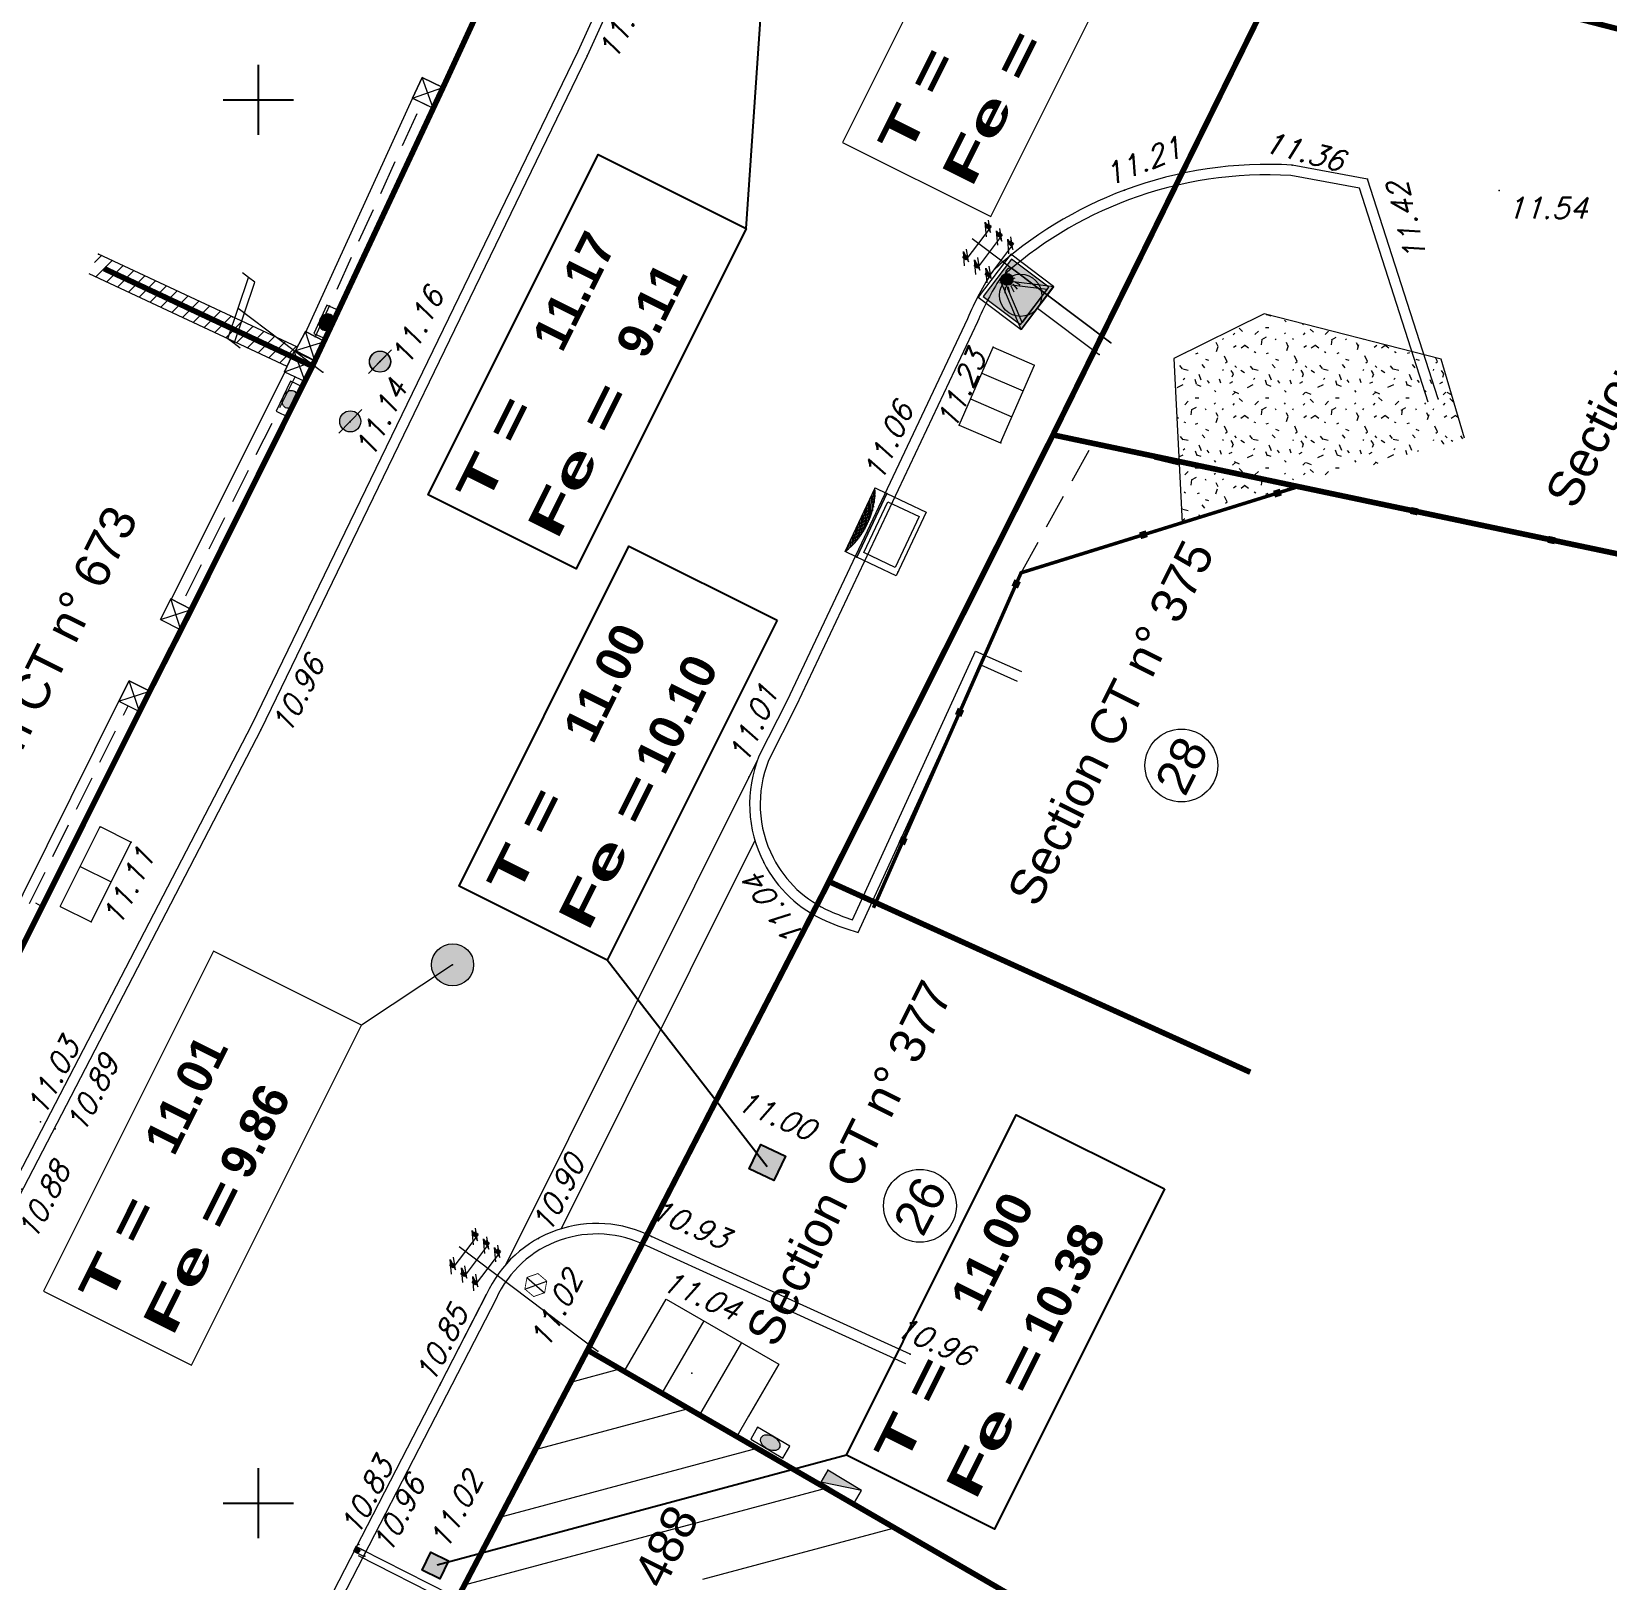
# Model space of a CAD drawing. Header units: metres. Extents: x 1380671 to 1381006, y 5226540 to 5226904.
# Drawn here: x 1380816.77 to 1380839.23, y 5226678.9 to 5226700.97 of the extents above; entities that cross this region are included whole.
import ezdxf
from ezdxf.enums import TextEntityAlignment as Align

# ---------------------------------------------------------------- set-up
doc = ezdxf.new("R2010")
doc.units = ezdxf.units.M
doc.header["$LTSCALE"] = 2
doc.linetypes.add('INTERROMPU2', pattern=[0.375, 0.25, -0.125])
for name, color, linetype, lineweight in [('ASSEP_P_AFFRON', 30, 'Continuous', 0), ('ASSEP_P_AV----', 30, 'Continuous', 0), ('ASSEP_P_AV--RC', 30, 'Continuous', 0), ('ASSEP_P_TEXRCA', 30, 'Continuous', 0), ('ASSEP_P_TEXRP', 30, 'Continuous', 0), ('ASSEP_P_TEXRRA', 30, 'Continuous', 0), ('ASSEU_P_TEXRRA', 32, 'Continuous', 0), ('CAD_F_PARCELLE', 253, 'Continuous', 0), ('DIVERS_L_LIGNE', 7, 'Continuous', 0), ('EAU_P_BCH', 5, 'Continuous', 0), ('EAU_P_BCR', 5, 'Continuous', 0), ('ECLAI_P_SUPPE1', 6, 'Continuous', 0), ('ELEC_P_AFFREC', 1, 'Continuous', 0), ('ELEC_P_SUPEBTB', 1, 'Continuous', 0), ('FDP_F_BATIPILI', 7, 'Continuous', 0), ('FDP_F_PARCELLE', 7, 'Continuous', 0), ('FDP_F_TBATNUM', 7, 'Continuous', 0), ('FDP_L_BATI', 7, 'Continuous', 0), ('FDP_L_HAIE', 7, 'Continuous', 0), ('FDP_L_MURBAHUT', 7, 'Continuous', 0), ('FDP_L_MURPLEIN', 7, 'Continuous', 0), ('GAZ_P_AFFREC', 2, 'Continuous', 0), ('MOB_L_OBSBARRF', 7, 'Continuous', 0), ('SIGV_P_P-A', 7, 'Continuous', 0), ('SIGV_P_P-B', 7, 'Continuous', 0), ('SIGV_P_P-C', 7, 'Continuous', 0), ('TEL_P_AFFREC', 3, 'Continuous', 0), ('TEL_P_SUP0', 3, 'Continuous', 0), ('TOPOALT', 7, 'Continuous', 0), ('TOPOJIS', 7, 'Continuous', 0), ('VOIE_L_BORDURE', 252, 'Continuous', 0)]:
    doc.layers.add(name, color=color, linetype=linetype, lineweight=lineweight)
for name, color, linetype in [('ASSEU_TEXRCA', 32, 'Continuous'), ('ASSEU_TEXRP', 32, 'Continuous'), ('C_divers', 7, 'Continuous'), ('MEP_F_CARRO', 7, 'Continuous')]:
    doc.layers.add(name, color=color, linetype=linetype)
doc.layers.get('0').freeze()
doc.styles.add('ARIAL', font='arialbd.ttf')
doc.styles.add('Arial 1.0', font='arial.ttf', dxfattribs={"height": 0.2})
doc.styles.add('Romans 1.5', font='Romans.shx', dxfattribs={"height": 0.3})

# ---------------------------------------------------------------- blocks, each defined once
blk = doc.blocks.new('TCPOINT')
at = {"color": 0}
blk.add_point((0, 0), dxfattribs=at)
at = {"layer": 'TOPOALT', "style": 'Romans 1.5'}
blk.add_attdef('ALT', text='', height=0.3, dxfattribs=at).set_placement((0.1, -0.1), align=Align.TOP_LEFT)
blk = doc.blocks.new('cb003')
at = {"color": 0, "linetype": 'Continuous'}
for p, q in [((0, 0), (0, 1)), ((1, 1), (0, 1)), ((0.333, 0), (0.333, 1)), ((0.666, 0), (0.666, 1)), ((1, 0), (1, 1)), ((1, 0), (0, 0))]:
    blk.add_line(p, q, dxfattribs=at)
blk = doc.blocks.new('ftc015')
for p, q in [((0.029, -0.3), (0.115, -0.214)), ((0.066, -0.3), (0.194, -0.172)), ((0.104, -0.3), (0.256, -0.147)), ((0.141, -0.3), (0.31, -0.131)), ((0.179, -0.3), (0.359, -0.12)), ((0.216, -0.3), (0.404, -0.113)), ((0.254, -0.3), (0.445, -0.108)), ((0.291, -0.3), (0.484, -0.107)), ((0.328, -0.3), (0.522, -0.107)), ((0.366, -0.3), (0.557, -0.109)), ((0.403, -0.3), (0.591, -0.112)), ((0.441, -0.3), (0.624, -0.117)), ((0.478, -0.3), (0.655, -0.123)), ((0.515, -0.3), (0.686, -0.13)), ((0.553, -0.3), (0.715, -0.138)), ((0.59, -0.3), (0.743, -0.147)), ((0.628, -0.3), (0.77, -0.157)), ((0.665, -0.3), (0.797, -0.168)), ((0.703, -0.3), (0.823, -0.18)), ((0.74, -0.3), (0.847, -0.193)), ((0.777, -0.3), (0.871, -0.206)), ((0.815, -0.3), (0.895, -0.22)), ((0.852, -0.3), (0.917, -0.235)), ((0.89, -0.3), (0.939, -0.25)), ((0.927, -0.3), (0.961, -0.267)), ((0.965, -0.3), (0.981, -0.283))]:
    blk.add_line(p, q)
blk.add_lwpolyline([(0, 1), (1, 1), (1, 0), (0, 0), (0, 1)])
for points in [[(0.1, 0.9), (0.9, 0.9), (0.9, 0.1), (0.1, 0.1)], [(0, 0), (1, 0), (1, -0.3), (0, -0.3)]]:
    blk.add_lwpolyline(points, close=True)
blk.add_arc((0.5, -0.849), 0.742, 47.6561, 132.3439)
blk = doc.blocks.new('ftc001')
blk.add_hatch(color=256).paths.add_polyline_path([(0, 0), (0, 1), (1, 1), (1, 0)])
at = {"color": 0}
blk.add_lwpolyline([(0, 0), (0, 1), (1, 1), (1, 0)], close=True, dxfattribs=at)
blk = doc.blocks.new('ftc097')
blk.add_line((0, 0), (1, 0))
at = {"linetype": 'Continuous'}
blk.add_line((0, 0), (1, 0), dxfattribs=at)
blk.add_lwpolyline([(0, 0), (1, 0), (1, 0.197), (0, 0.197)], close=True)
at = {"flags": 128}
blk.add_lwpolyline([(0, 0), (1, 0.197)], dxfattribs=at)
blk.add_solid([(0, 0), (1, 0), (1, 0.197)])
blk = doc.blocks.new('ftc038b')
h = blk.add_hatch(color=256)
edge = h.paths.add_edge_path()
edge.add_ellipse((0.5, 0.099), major_axis=(-0.281, 0), ratio=0.350534, start_angle=0, end_angle=360)
blk.add_line((0, 0), (1, 0))
at = {"linetype": 'Continuous'}
blk.add_line((0, 0), (1, 0), dxfattribs=at)
blk.add_lwpolyline([(0, 0), (1, 0), (1, 0.197), (0, 0.197)], close=True)
blk.add_ellipse((0.5, 0.099), major_axis=(-0.281, 0), ratio=0.350534)
blk = doc.blocks.new('ftc016')
for p, q in [((0, 0.02), (0.48, 0.5)), ((0, 0.06), (0.44, 0.5)), ((0.01, 0.11), (0.39, 0.49)), ((0.02, 0), (0.52, 0.5)), ((0.03, 0.16), (0.34, 0.47)), ((0.05, 0), (0.55, 0.5)), ((0.05, 0.22), (0.28, 0.45)), ((0.09, 0), (0.58, 0.49)), ((0.13, 0), (0.62, 0.49)), ((0.17, 0), (0.64, 0.48)), ((0.2, 0), (0.67, 0.47)), ((0.24, 0), (0.7, 0.46)), ((0.28, 0), (0.72, 0.45)), ((0.32, 0), (0.75, 0.43)), ((0.35, 0), (0.77, 0.42)), ((0.39, 0), (0.79, 0.4)), ((0.43, 0), (0.82, 0.39)), ((0.47, 0), (0.84, 0.37)), ((0.5, 0), (0.85, 0.35)), ((0.54, 0), (0.87, 0.33)), ((0.58, 0), (0.89, 0.31)), ((0.61, 0), (0.91, 0.29)), ((0.65, 0), (0.92, 0.27)), ((0.69, 0), (0.94, 0.25)), ((0.73, 0), (0.95, 0.22)), ((0.76, 0), (0.96, 0.2)), ((0.8, 0), (0.97, 0.17)), ((0.84, 0), (0.98, 0.14)), ((0.88, 0), (0.99, 0.11)), ((0.91, 0), (0.99, 0.08)), ((0.95, 0), (1, 0.05)), ((0.99, 0), (1, 0.01))]:
    blk.add_line(p, q)
blk.add_lwpolyline([(0, 0), (1, 0), (1, 1), (0, 1)], close=True)
blk.add_arc((0.5, 0), 0.5, 0, 180)
blk = doc.blocks.new('point')
blk.add_point((0, 0))
blk = doc.blocks.new('ftc041')
for color, points in [(256, [(-0.245, 1.76), (-0.11, 1.665, 0.202673), (-0.085, 1.726, 0.806944)]), (30, [(-0.11, 1.665), (-0.245, 1.76, 0.106841), (-0.252, 1.726, 0.662962)])]:
    blk.add_hatch(color=color).paths.add_polyline_path(points)
blk.add_line((-0.27, 1.778), (-0.08, 1.645))
at = {"color": 30}
for points in [[(-0.269, 1.682), (-0.344, 1.63)], [(-0.243, 1.651), (-0.304, 1.578)], [(-0.209, 1.63), (-0.251, 1.543)], [(-0.174, 1.619), (-0.191, 1.526)], [(-0.128, 1.62), (-0.119, 1.531)]]:
    blk.add_lwpolyline(points, dxfattribs=at)
at = {"color": 0}
blk.add_lwpolyline([(0, 0), (0, 1.755)], dxfattribs=at)
blk.add_circle((-0.168, 1.726), 0.0839, dxfattribs=at)
blk.add_arc((-0.068, 1.743), 0.0691, 9.9206, 135.2883)
blk.add_blockref('point', (0, 0))
blk = doc.blocks.new('ftc027')
for points in [[(-0.298, 2.417), (-0.251, 2.417), (-0.251, 2.361), (-0.298, 2.361)], [(0.298, 2.417), (0.251, 2.417), (0.251, 2.361), (0.298, 2.361)], [(-0.298, 2.217), (-0.251, 2.217), (-0.251, 2.161), (-0.298, 2.161)], [(0.298, 2.217), (0.251, 2.217), (0.251, 2.161), (0.298, 2.161)], [(-0.298, 2.017), (-0.251, 2.017), (-0.251, 1.961), (-0.298, 1.961)], [(0.298, 2.017), (0.251, 2.017), (0.251, 1.961), (0.298, 1.961)]]:
    blk.add_hatch(color=256).paths.add_polyline_path(points)
at = {"color": 0}
for p, q in [((0.298, 2.361), (-0.298, 2.361)), ((0.298, 2.161), (-0.298, 2.161)), ((0.298, 1.961), (-0.298, 1.961))]:
    blk.add_line(p, q, dxfattribs=at)
blk.add_lwpolyline([(0, 2.475), (0, 0)], dxfattribs=at)
at = {"flags": 128}
for points in [[(-0.378, 2.324), (-0.224, 2.463), (-0.296, 2.315), (-0.171, 2.445), (-0.171, 2.445)], [(-0.378, 2.124), (-0.224, 2.263), (-0.296, 2.115), (-0.171, 2.245), (-0.171, 2.245)], [(0.14, 2.324), (0.295, 2.463), (0.223, 2.315), (0.348, 2.445), (0.348, 2.445)], [(0.14, 2.124), (0.295, 2.263), (0.223, 2.115), (0.348, 2.245), (0.348, 2.245)], [(-0.378, 1.924), (-0.224, 2.063), (-0.296, 1.915), (-0.171, 2.045), (-0.171, 2.045)], [(0.14, 1.924), (0.295, 2.063), (0.223, 1.915), (0.348, 2.045), (0.348, 2.045)]]:
    blk.add_lwpolyline(points, dxfattribs=at)
for points in [[(-0.298, 2.417), (-0.251, 2.417), (-0.251, 2.361), (-0.298, 2.361)], [(0.298, 2.417), (0.251, 2.417), (0.251, 2.361), (0.298, 2.361)], [(-0.298, 2.217), (-0.251, 2.217), (-0.251, 2.161), (-0.298, 2.161)], [(0.298, 2.217), (0.251, 2.217), (0.251, 2.161), (0.298, 2.161)], [(-0.298, 2.017), (-0.251, 2.017), (-0.251, 1.961), (-0.298, 1.961)], [(0.298, 2.017), (0.251, 2.017), (0.251, 1.961), (0.298, 1.961)]]:
    blk.add_lwpolyline(points, close=True)
blk.add_blockref('point', (0, 0))
blk = doc.blocks.new('ftc073')
h = blk.add_hatch(color=12)
h.paths.add_polyline_path([(0.384, 1.104), (0, 1.768), (-0.384, 1.104)])
h.paths.add_polyline_path([(-0.297, 1.154), (0, 1.668), (0.297, 1.154)], flags=16)
at = {"color": 0, "linetype": 'Continuous'}
blk.add_line((0, 1.104), (0, 0), dxfattribs=at)
at = {"color": 0, "linetype": 'Continuous', "flags": 128}
for points in [[(0, 1.768), (0.384, 1.104), (-0.384, 1.104)], [(0, 1.668), (0.297, 1.154), (-0.297, 1.154)]]:
    blk.add_lwpolyline(points, close=True, dxfattribs=at)
blk.add_blockref('point', (0, 0))
blk = doc.blocks.new('ftc074')
blk.add_hatch(color=5).paths.add_polyline_path([(0.333547, 1.821062), (-0.333547, 1.821062), (-0.333547, 1.153968), (0.333547, 1.153968)])
at = {"color": 0, "linetype": 'Continuous'}
blk.add_line((0, 1.103968), (0, 0), dxfattribs=at)
at = {"color": 0}
for points in [[(0.383547, 1.871062), (-0.383547, 1.871062), (-0.383547, 1.103968), (0.383547, 1.103968)], [(0.333547, 1.821062), (-0.333547, 1.821062), (-0.333547, 1.153968), (0.333547, 1.153968)]]:
    blk.add_lwpolyline(points, close=True, dxfattribs=at)
blk.add_blockref('point', (0, 0))
blk = doc.blocks.new('ftc070')
at = {"color": 0, "linetype": 'Continuous'}
blk.add_line((0, 1.103968), (0, 0), dxfattribs=at)
blk.add_circle((0.000052, 1.405259), 0.30119, dxfattribs=at)
blk.add_blockref('point', (0, 0))
blk = doc.blocks.new('cb002')
at = {"color": 0, "linetype": 'Continuous'}
for p, q in [((0, 1), (0, 0)), ((0, 1), (1, 1)), ((0.5, 1), (0.5, 0)), ((1, 1), (1, 0)), ((0, 0), (1, 0))]:
    blk.add_line(p, q, dxfattribs=at)
blk = doc.blocks.new('ftc025')
h = blk.add_hatch(color=256)
edge = h.paths.add_edge_path()
edge.add_arc((0, 0), 0.15, 0, 360)
for q in [(-0.164, -0.168), (0.164, 0.168)]:
    blk.add_line((0, 0), q)
blk.add_circle((0, 0), 0.15)
blk.add_blockref('point', (0, 0))
blk = doc.blocks.new('ftc009')
at = {"color": 0}
for p, q in [((0, 1), (1, 1)), ((0, 0), (1, 1)), ((1, 1), (0, 1)), ((0, 1), (1, 0)), ((1, 1), (1, 0)), ((1, 0), (1, 1)), ((1, 0), (0, 0))]:
    blk.add_line(p, q, dxfattribs=at)
blk.add_line((0, 1), (0, 0))
blk = doc.blocks.new('ftc019')
at = {"color": 0}
blk.add_line((0, 1.510991), (0, 0), dxfattribs=at)
for points in [[(-0.438601, 1.254946), (-0.438601, 1.36518), (0.438601, 1.656803), (0.438601, 1.767036)], [(-0.438601, 1.144712), (-0.438601, 1.254946), (0.438601, 1.546569), (0.438601, 1.656803)]]:
    blk.add_lwpolyline(points, dxfattribs=at)
blk = doc.blocks.new('ftc002')
h = blk.add_hatch(color=256)
edge = h.paths.add_edge_path()
edge.add_arc((0, 0), 0.3, 0, 360)
at = {"color": 0}
blk.add_line((0, 0), (0, 0), dxfattribs=at)
blk.add_circle((0, 0), 0.3, dxfattribs=at)
blk.add_blockref('point', (0, 0))
blk = doc.blocks.new('cb019')
at = {"color": 0}
for p, q in [((-0.156, -0.057), (0.156, 0.057)), ((-0.126, 0.109), (0.126, -0.109))]:
    blk.add_line(p, q, dxfattribs=at)
at = {"color": 0, "const_width": 0.012}
blk.add_lwpolyline([(-0.03, -0.164), (0.126, -0.109), (0.156, 0.057), (0.03, 0.164), (-0.126, 0.109), (-0.156, -0.057)], close=True, dxfattribs=at)
blk = doc.blocks.new('GeoCarre')
at = {"const_width": 1}
blk.add_lwpolyline([(0, -0.5), (0, 0.5)], dxfattribs=at)

msp = doc.modelspace()

# ---------------------------------------------------------------- hatches: boundary and pattern name
at = {"layer": 'FDP_L_BATI'}
h = msp.add_hatch(dxfattribs=at)
h.set_pattern_fill('_USER', color=256, scale=0.799979, angle=195, style=0, pattern_type=0)
h.set_pattern_definition([(195, (0, 0), (0.20704986913, -0.7727206313), [])])
h.paths.add_polyline_path([(1380829.073, 5226679.646), (1380824.692, 5226682.182), (1380821.172, 5226675.462), (1380811.22, 5226656.473), (1380811.283, 5226656.284), (1380817.978, 5226652.119), (1380819.035, 5226653.817), (1380813.79, 5226657.08), (1380825.494, 5226679.407), (1380828.071, 5226677.915)])
h.paths.add_polyline_path([(1380817.193, 5226666.849), (1380817.814, 5226667.985), (1380817.476, 5226668.316), (1380816.856, 5226667.181)], flags=24)
h.paths.add_polyline_path([(1380820.298, 5226672.613), (1380820.886, 5226673.684), (1380820.549, 5226674.016), (1380819.96, 5226672.945)], flags=24)
h.paths.add_polyline_path([(1380819.528, 5226666.592), (1380822.181, 5226671.901), (1380821.487, 5226672.247), (1380818.834, 5226666.938)], flags=25)
h.paths.add_polyline_path([(1380823.822, 5226674.543), (1380826.475, 5226679.852), (1380825.781, 5226680.199), (1380823.128, 5226674.89)], flags=25)
at = {"layer": 'FDP_L_HAIE'}
h = msp.add_hatch(dxfattribs=at)
h.set_pattern_fill('HAIE', color=256, style=0)
h.set_pattern_definition([(109.29004622, (0.70106, 0.003716), (-6.00000000037556, 17.00000000030124), [0.060339, -21.1292811]), (161.565051177, (0.4332, 0.9125), (-1, 1e-12), [0.06313, -3.09914766017]), (106.927513064, (0.3733, 0.9325), (-3.99999999996492, 13.00000000000457), [0.06846, -23.9731705603]), (111.250505507, (0.43602, 0), (-1.99999999998964, 5.00000000000805), [0.086495, -19.2267129158]), (28.4429286244, (0.3021, 0.5821), (10.99999999995303, 5.99999999998371), [0.07776, -27.2169281279]), (83.659808254, (0.2935, 0.5052), (-3e-13, 1.0000000000004), [0.07738, -8.97800513814]), (28.0724869359, (0.83505, 0.95525), (13.00000000003576, 7.00000000003285), [0.048417, -16.951583]), (69.4439547804, (0.8778, 0.04644), (1.0000000000026, 3.0000000000039), [0.0487, -8.49530374532]), (122.905242923, (0.892, 0.09204), (-2.0000000000001, 2.99999999999872), [0.05765, -20.1908067313]), (135, (0.94045, 0.18035), (-1, 1e-16), [0.036277, -1.37793656237]), (156.250505507, (0.9946, 0.7986), (-15.99999999995958, 7.0000000000266), [0.07787, -27.2351305675]), (45, (0.8835, 0.79), (1e-16, 1), [0.056422, -1.35779156237]), (48.3664606634, (0.892, 0.6476), (7.0000000000183, 8.0000000000122), [0.03428, -12.0073145788]), (34.6951535312, (0.8977, 0.471), (9.9999999999631, 6.9999999999657), [0.04505, -15.7663383008]), (128.290163192, (0.55, 0.9638), (-3.9999999999768, 5.00000000001445), [0.04612, -24.1613168738]), (72.2553283749, (0.6526, 0.4111), (7.00000000001297, 21.99999999998368), [0.07478, -26.1740294968]), (115.346175942, (0.6754, 0.4823), (-1.00000000000348, 2.0000000000026), [0.05992, -20.9638760416]), (115.016893478, (0.8038, 0.2659), (-0.9999999999958, 2.00000000000025), [0.08796, -16.4649853572]), (41.1859251657, (0.7809, 0.2459), (1.0000000000036, 1.0000000000029), [0.03027, -10.5998758127]), (63.434948823, (0.74384, 0.14044), (4e-13, 1), [0.019113, -2.2169549775]), (131.185925166, (0.4873, 0.1775), (-1.0000000000081, 0.9999999999984), [0.06057, -10.5695758127]), (159.44395478, (0.54431, 0.28003), (-2.9999999999969, 1.0000000000235), [0.048702, -8.49530174532]), (19.7988763545, (0.3733, 0.3826), (10.99999999995757, 3.99999999997926), [0.03339, -26.5372705112]), (116.565051177, (0.50443, 0.5735), (-1, 1), [0.019113, -2.2169549775]), (45, (0.6212, 0.659), (1e-16, 1), [0.024185, -1.39002856237]), (56.309932474, (0.74094, 0.5792), (1, 1.999999999999), [0.020579, -3.58497227546]), (131.185925166, (0.6441, 0.8328), (-1.0000000000081, 0.9999999999984), [0.03031, -10.5998358127]), (0, (0.35, 0.75), (0, 1), [0.05, -0.95]), (146.309932474, (0.05123, 0.1063), (-1.999999999999, 1), [0.06157, -3.54398127546]), (143.130102354, (0.1111, 0.45668), (-2.9999999999946, 2.000000000008), [0.071224, -4.928776]), (36.3843518158, (0, 0.45956), (3.99999999999945, 2.9999999999957), [0.067217, -23.5336304424]), (136.73570459, (0.054093, 0.66748), (-16.00000000016438, 14.99999999959115), [0.066576, -23.27865906]), (25.7099537808, (0.094, 0.8983), (1.9999999999992, 0.99999999999913), [0.09176, -29.8748881275]), (127.405356631, (0.1709, 0.1575), (-9.9999999999003, 13.00000000006215), [0.061, -21.339934559]), (45, (0.1795, 0.0094), (1e-16, 1), [0.028211, -1.38600256237]), (153.434948823, (0.2137, 0.39117), (-1, -1e-12), [0.025435, -2.2106329775]), (167.471192291, (0.2479, 0.1404), (-5.0000000000041, 0.9999999999874), [0.07888, -9.14066445729]), (45, (0.2, 0.65), (1e-16, 1), [0.070711, -1.34350256237])])
h.paths.add_polyline_path([(1380837.19, 5226695.178), (1380836.86, 5226696.306), (1380834.337, 5226696.949), (1380833.047, 5226696.314), (1380833.124, 5226694.846), (1380834.824, 5226694.488)])
h.paths.add_polyline_path([(1380834.824, 5226694.488), (1380833.124, 5226694.846), (1380833.169, 5226693.974)])
at = {"layer": 'FDP_L_MURPLEIN'}
h = msp.add_hatch(dxfattribs=at)
h.set_pattern_fill('_USER', color=256, scale=0.16, angle=45, style=0, pattern_type=0)
h.set_pattern_definition([(45, (0, 0), (-0.11313708499, 0.11313708499), [])])
edge = h.paths.add_edge_path()
edge.add_line((1380820.556, 5226696.475), (1380817.72, 5226697.803))
edge.add_line((1380817.72, 5226697.803), (1380817.589, 5226697.522))
edge.add_line((1380820.412, 5226696.2), (1380817.589, 5226697.522))
edge.add_line((1380820.556, 5226696.475), (1380820.409, 5226696.201))

# ---------------------------------------------------------------- linework, layer by layer
at = {"layer": 'ASSEP_P_TEXRCA'}
msp.add_line((1380822.769, 5226687.673), (1380821.471, 5226686.814), dxfattribs=at)
at = {"layer": 'ASSEP_P_TEXRCA', "flags": 128}
for points in [[(1380832.862, 5226703.186), (1380830.751, 5226704.241), (1380828.328, 5226699.393), (1380830.439, 5226698.338)], [(1380821.471, 5226686.814), (1380819.36, 5226687.869), (1380816.938, 5226683.021), (1380819.049, 5226681.966)]]:
    msp.add_lwpolyline(points, close=True, dxfattribs=at)
at = {"layer": 'ASSEU_TEXRCA', "flags": 128}
for points in [[(1380826.954, 5226698.166), (1380827.17, 5226701.352)], [(1380827.253, 5226684.795), (1380824.971, 5226687.738)]]:
    msp.add_lwpolyline(points, dxfattribs=at)
at = {"layer": 'ASSEU_TEXRCA', "color": 32, "flags": 128}
for points in [[(1380826.954, 5226698.166), (1380824.531, 5226693.318), (1380822.42, 5226694.373), (1380824.843, 5226699.221)], [(1380827.394, 5226692.586), (1380824.971, 5226687.738), (1380822.86, 5226688.793), (1380825.283, 5226693.641)], [(1380832.915, 5226684.478), (1380830.492, 5226679.63), (1380828.381, 5226680.685), (1380830.804, 5226685.533)]]:
    msp.add_lwpolyline(points, close=True, dxfattribs=at)
msp.add_lwpolyline([(1380828.381, 5226680.685), (1380822.549, 5226679.117)], dxfattribs=at)
at = {"layer": 'CAD_F_PARCELLE', "const_width": 0.08, "flags": 128}
for points in [[(1380820.77, 5226696.204), (1380822.632, 5226700.176), (1380823.189, 5226701.383), (1380827.519, 5226710.795)], [(1380815.077, 5226684.817), (1380818.453, 5226691.573), (1380819.045, 5226692.739), (1380820.77, 5226696.204), (1380817.802, 5226697.594)], [(1380831.326, 5226695.225), (1380828.075, 5226688.745), (1380824.692, 5226682.182), (1380829.073, 5226679.646), (1380831.237, 5226678.393), (1380833.749, 5226677.163)], [(1380828.133, 5226688.86), (1380834.139, 5226686.142)], [(1380824.692, 5226682.182), (1380820.977, 5226675.091), (1380816.276, 5226666.121), (1380811.22, 5226656.473), (1380811.283, 5226656.284), (1380817.98, 5226652.117), (1380819.035, 5226653.817), (1380819.555, 5226654.626)]]:
    msp.add_lwpolyline(points, dxfattribs=at)
msp.add_lwpolyline([(1380834.763, 5226702.199), (1380831.326, 5226695.225), (1380844.517, 5226692.446), (1380870.136, 5226686.67), (1380875.433, 5226691.728)], close=True, dxfattribs=at)
at = {"layer": 'DIVERS_L_LIGNE', "linetype": 'INTERROMPU2', "flags": 128}
msp.add_lwpolyline([(1380830.872, 5226693.26), (1380831.89, 5226695.095), (1380833.126, 5226694.8)], dxfattribs=at)
at = {"layer": 'DIVERS_L_LIGNE', "flags": 128}
for points in [[(1380825.216, 5226681.879), (1380825.813, 5226682.91), (1380827.417, 5226681.981), (1380826.988, 5226681.24), (1380826.82, 5226680.95), (1380826.82, 5226680.95)], [(1380826.349, 5226682.6), (1380825.752, 5226681.569)], [(1380826.886, 5226682.289), (1380826.289, 5226681.258)]]:
    msp.add_lwpolyline(points, dxfattribs=at)
at = {"layer": 'FDP_F_TBATNUM'}
for centre in [(1380833.157, 5226690.513), (1380829.43, 5226684.238)]:
    msp.add_circle(centre, 0.519, dxfattribs=at)
at = {"layer": 'FDP_L_BATI'}
for p, q in [((1380820.382, 5226696.13), (1380818.759, 5226692.882)), ((1380820.373, 5226696.125), (1380820.668, 5226695.987)), ((1380820.668, 5226695.987), (1380819.045, 5226692.739)), ((1380819.045, 5226692.739), (1380818.753, 5226692.887))]:
    msp.add_line(p, q, dxfattribs=at)
at = {"layer": 'FDP_L_BATI', "flags": 128}
for points in [[(1380822.198, 5226700.022), (1380822.492, 5226699.882)], [(1380818.012, 5226691.43), (1380818.304, 5226691.281)], [(1380829.073, 5226679.646), (1380824.692, 5226682.182), (1380822.71, 5226678.398), (1380822.71, 5226678.398), (1380821.172, 5226675.462), (1380819.633, 5226672.526), (1380811.22, 5226656.473), (1380811.283, 5226656.284), (1380823.059, 5226648.958)]]:
    msp.add_lwpolyline(points, dxfattribs=at)
at = {"layer": 'FDP_L_HAIE', "flags": 128}
msp.add_lwpolyline([(1380837.19, 5226695.178), (1380836.86, 5226696.306), (1380834.337, 5226696.949), (1380833.047, 5226696.314), (1380833.169, 5226693.974)], dxfattribs=at)
at = {"layer": 'FDP_L_MURBAHUT'}
msp.add_line((1380822.468, 5226699.893), (1380822.198, 5226700.022), dxfattribs=at)
at = {"layer": 'FDP_L_MURBAHUT', "linetype": 'INTERROMPU2'}
msp.add_line((1380820.525, 5226696.058), (1380818.902, 5226692.81), dxfattribs=at)
at = {"layer": 'FDP_L_MURBAHUT', "flags": 128}
for points in [[(1380820.674, 5226696.681), (1380822.195, 5226700.018)], [(1380820.947, 5226696.557), (1380822.468, 5226699.893)], [(1380814.941, 5226685.261), (1380818.012, 5226691.43)], [(1380815.203, 5226685.122), (1380818.285, 5226691.291)]]:
    msp.add_lwpolyline(points, dxfattribs=at)
at = {"layer": 'FDP_L_MURBAHUT', "linetype": 'INTERROMPU2', "flags": 128}
for points in [[(1380820.811, 5226696.619), (1380822.332, 5226699.955)], [(1380815.06, 5226685.193), (1380818.142, 5226691.362)]]:
    msp.add_lwpolyline(points, dxfattribs=at)
at = {"layer": 'FDP_L_MURPLEIN'}
msp.add_line((1380816.897, 5226688.513), (1380816.827, 5226688.552), dxfattribs=at)
at = {"layer": 'FDP_L_MURPLEIN', "flags": 128}
for points in [[(1380820.556, 5226696.475), (1380817.72, 5226697.803)], [(1380820.412, 5226696.2), (1380817.589, 5226697.522)]]:
    msp.add_lwpolyline(points, dxfattribs=at)
at = {"layer": 'MEP_F_CARRO'}
for p, q in [((1380820, 5226699.5), (1380820, 5226700.5)), ((1380819.5, 5226700), (1380820.5, 5226700)), ((1380820, 5226679.5), (1380820, 5226680.5)), ((1380819.5, 5226680), (1380820.5, 5226680))]:
    msp.add_line(p, q, dxfattribs=at)
at = {"layer": 'MOB_L_OBSBARRF', "linetype": 'Continuous', "const_width": 0.05, "flags": 128}
msp.add_lwpolyline([(1380844.697, 5226693.207), (1380844.517, 5226692.446), (1380834.82, 5226694.487), (1380830.872, 5226693.26), (1380828.768, 5226688.485)], dxfattribs=at)
at = {"layer": 'VOIE_L_BORDURE'}
for p, q in [((1380829.228, 5226681.988), (1380825.536, 5226683.666)), ((1380829.291, 5226682.124), (1380825.604, 5226683.799))]:
    msp.add_line(p, q, dxfattribs=at)
at = {"layer": 'VOIE_L_BORDURE', "flags": 128}
for points in [[(1380826.723, 5226705.475), (1380824.553, 5226700.691), (1380819.901, 5226691.09), (1380815.7, 5226682.997), (1380810.403, 5226672.787), (1380798.515, 5226650.075)], [(1380826.859, 5226705.413), (1380824.689, 5226700.627), (1380820.035, 5226691.023), (1380815.833, 5226682.928), (1380810.536, 5226672.717), (1380798.644, 5226649.998)], [(1380827.115, 5226690.592), (1380823.521, 5226683.393)], [(1380827.078, 5226689.443), (1380824.315, 5226683.91)], [(1380822.696, 5226678.604), (1380821.426, 5226679.252)], [(1380822.742, 5226678.693), (1380821.471, 5226679.341)]]:
    msp.add_lwpolyline(points, dxfattribs=at)
for points in [[(1380836.818, 5226695.739), (1380835.811, 5226698.87), (1380834.737, 5226699.069, 0.105522), (1380832.348, 5226698.714, 0.095952), (1380830.472, 5226697.565, 0.042867), (1380830.106, 5226696.881), (1380827.532, 5226691.432), (1380827.136, 5226690.645, 0.219014), (1380827.203, 5226689.131, 0.172602), (1380828.09, 5226688.299, 0.032932), (1380828.549, 5226688.134), (1380830.297, 5226691.946), (1380830.818, 5226691.715)], [(1380836.676, 5226695.693), (1380835.695, 5226698.739), (1380834.719, 5226698.92, 0.105117), (1380832.401, 5226698.573, 0.095952), (1380830.573, 5226697.455, 0.040679), (1380830.251, 5226696.837), (1380827.667, 5226691.366), (1380827.273, 5226690.583, 0.218095), (1380827.337, 5226689.2, 0.172602), (1380828.15, 5226688.437, 0.023874), (1380828.467, 5226688.316), (1380830.222, 5226692.144), (1380830.879, 5226691.852)], [(1380822.585, 5226681.682), (1380823.253, 5226682.977), (1380820.26, 5226677.167), (1380818.208, 5226673.191), (1380809.685, 5226656.669, 0.14039), (1380809.432, 5226654.946, 0.088034), (1380809.768, 5226653.893, 0.113835), (1380810.498, 5226653.046), (1380826.833, 5226643.28)], [(1380823.389, 5226682.914), (1380823.389, 5226682.914), (1380820.393, 5226677.098), (1380818.341, 5226673.122), (1380809.82, 5226656.603, 0.140065), (1380809.581, 5226654.966, 0.088034), (1380809.901, 5226653.963, 0.113084), (1380810.581, 5226653.171), (1380826.91, 5226643.408)]]:
    msp.add_lwpolyline(points, format="xyb", dxfattribs=at)
at = {"layer": 'VOIE_L_BORDURE'}
for radius in [1.725, 1.575]:
    msp.add_arc((1380824.822, 5226682.262), radius, 63.0599, 155.5194, dxfattribs=at)

# ---------------------------------------------------------------- block references
at = {"layer": 'ASSEP_P_AFFRON'}
msp.add_blockref('ftc002', (1380822.769, 5226687.673), dxfattribs=at)
at = {"layer": 'ASSEP_P_AV----', "xscale": 0.073157603738388, "yscale": 0.1606161761338237, "rotation": 242.7451163267121}
msp.add_blockref('ftc016', (1380821.389, 5226679.383), dxfattribs=at)
at = {"layer": 'ASSEP_P_AV--RC', "xscale": 1.002941844560846, "yscale": 0.6196974166791933, "rotation": 244.7593880535679}
msp.add_blockref('ftc015', (1380828.958, 5226694.39), dxfattribs=at)
at = {"layer": 'ASSEU_TEXRCA'}
for p, xscale, yscale, rotation in [((1380826.997, 5226684.764), 0.3872965624820794, 0.3872965624820794, 334.6142638188845), ((1380822.712, 5226679.177), 0.2822852433819823, 0.2822852433819823, 154.1912789415286)]:
    msp.add_blockref('ftc001', p, dxfattribs=dict(at, xscale=xscale, yscale=yscale, rotation=rotation))
at = {"layer": 'C_divers', "xscale": 0.1, "yscale": 0.1, "zscale": 0.1}
for p, rotation in [((1380834.526, 5226694.395), 197.2567701841144), ((1380836.475, 5226694.138), 168.1136002033025), ((1380832.616, 5226693.802), 197.2567701841144), ((1380838.433, 5226693.726), 168.1136002033025), ((1380830.802, 5226693.101), 246.220701375053), ((1380829.995, 5226691.271), 246.220701375053), ((1380829.189, 5226689.441), 246.220701375053)]:
    msp.add_blockref('GeoCarre', p, dxfattribs=dict(at, rotation=rotation))
at = {"layer": 'EAU_P_BCH'}
msp.add_blockref('cb019', (1380823.955, 5226683.109), dxfattribs=at)
at = {"layer": 'EAU_P_BCR'}
for p in [(1380821.732, 5226696.269), (1380821.736, 5226696.269), (1380821.31, 5226695.418)]:
    msp.add_blockref('ftc025', p, dxfattribs=at)
at = {"layer": 'ECLAI_P_SUPPE1', "rotation": 53.00415}
msp.add_blockref('ftc041', (1380832.151, 5226696.537), dxfattribs=at)
at = {"layer": 'ELEC_P_AFFREC', "xscale": 0.5609526979965604, "rotation": 149.0561075657125}
msp.add_blockref('ftc097', (1380828.599, 5226680.18), dxfattribs=at)
at = {"layer": 'ELEC_P_SUPEBTB'}
for p, rotation in [((1380832.151, 5226696.537), 53.00415), ((1380824.837, 5226682.168), 52.95555)]:
    msp.add_blockref('ftc027', p, dxfattribs=dict(at, rotation=rotation))
at = {"layer": 'FDP_F_BATIPILI'}
for p, xscale, yscale, rotation in [((1380822.492, 5226699.882), 0.3261418165956755, 0.3261418165956755, 64.60966188787283), ((1380820.804, 5226696.283), 0.3089740898383456, 0.3089740898383456, 62.38921693251691), ((1380820.668, 5226695.987), 0.3254132830904453, 0.3254132830904453, 64.88252458891542), ((1380818.897, 5226692.447), 0.3274956972660869, 0.3274956972660869, 63.04867213470476), ((1380818.304, 5226691.281), 0.327495697266087, 0.327495697266087, 63.04867213470476)]:
    msp.add_blockref('ftc009', p, dxfattribs=dict(at, xscale=xscale, yscale=yscale, rotation=rotation))
at = {"layer": 'GAZ_P_AFFREC'}
for p, xscale, rotation in [((1380820.97, 5226696.588), 0.4465088131902709, 65.48183403180298), ((1380820.432, 5226695.476), 0.4739749785988828, 64.27632680109492), ((1380827.576, 5226680.814), 0.5313177364257196, 149.7943126913267)]:
    msp.add_blockref('ftc038b', p, dxfattribs=dict(at, xscale=xscale, rotation=rotation))
at = {"layer": 'SIGV_P_P-A', "rotation": 53.00415}
msp.add_blockref('ftc073', (1380831.987, 5226696.369), dxfattribs=at)
at = {"layer": 'SIGV_P_P-B', "rotation": 53.00415}
msp.add_blockref('ftc070', (1380831.987, 5226696.369), dxfattribs=at)
at = {"layer": 'SIGV_P_P-C', "rotation": 53.00415}
msp.add_blockref('ftc074', (1380831.987, 5226696.369), dxfattribs=at)
at = {"layer": 'TEL_P_AFFREC'}
for name, p, xscale, yscale, rotation in [('cb003', (1380830.473, 5226696.477), 1.211044770142578, 0.6427567221629401, 246.543842806551), ('cb002', (1380817.618, 5226688.285), 1.270212114781748, 0.4936233998573549, 63.49641467957057)]:
    msp.add_blockref(name, p, dxfattribs=dict(at, xscale=xscale, yscale=yscale, rotation=rotation))
at = {"layer": 'TEL_P_SUP0', "rotation": 52.95555}
msp.add_blockref('ftc019', (1380820.919, 5226696.121), dxfattribs=at)
at = {"layer": 'TOPOJIS'}
ref = msp.add_blockref('TCPOINT', (1380824.689, 5226700.627), dxfattribs=at)
ref.add_attrib('ALT', '11.07', dxfattribs={"layer": 'TOPOALT', "height": 0.3, "rotation": 63.5136, "style": 'Romans 1.5', "oblique": 18}).set_placement((1380824.823, 5226700.672), align=Align.TOP_LEFT)
for p in [(1380822.632, 5226700.176), (1380822.492, 5226699.882), (1380822.403, 5226699.752), (1380817.72, 5226697.803), (1380819.632, 5226696.907), (1380821.156, 5226696.994), (1380821.163, 5226697.07), (1380821.177, 5226697.029), (1380820.947, 5226696.557), (1380820.952, 5226696.549), (1380820.97, 5226696.588), (1380832.151, 5226696.537), (1380820.806, 5226696.282), (1380831.987, 5226696.369), (1380820.919, 5226696.121), (1380820.638, 5226695.903), (1380836.818, 5226695.739), (1380820.432, 5226695.476), (1380829.991, 5226695.366), (1380830.582, 5226695.114), (1380828.53, 5226693.483), (1380829.114, 5226693.269), (1380819.045, 5226692.739), (1380818.897, 5226692.447), (1380817.969, 5226690.659), (1380817.739, 5226689.633), (1380818.185, 5226689.421), (1380816.897, 5226688.513), (1380827.347, 5226684.598), (1380824.692, 5226682.182), (1380827.117, 5226681.081), (1380828.118, 5226680.469), (1380821.392, 5226679.35), (1380821.517, 5226679.247), (1380822.458, 5226679.299)]:
    msp.add_blockref('TCPOINT', p, dxfattribs=at)
ref = msp.add_blockref('TCPOINT', (1380832.348, 5226698.714), dxfattribs=at)
ref.add_attrib('ALT', '11.21', dxfattribs={"layer": 'TOPOALT', "height": 0.3, "rotation": 22.2229, "style": 'Romans 1.5', "oblique": 18}).set_placement((1380832.01, 5226699.043), align=Align.TOP_LEFT)
ref = msp.add_blockref('TCPOINT', (1380834.737, 5226699.069), dxfattribs=at)
ref.add_attrib('ALT', '11.36', dxfattribs={"layer": 'TOPOALT', "height": 0.3, "rotation": 345.4804, "style": 'Romans 1.5', "oblique": 18}).set_placement((1380834.381, 5226699.556), align=Align.TOP_LEFT)
ref = msp.add_blockref('TCPOINT', (1380835.811, 5226698.87), dxfattribs=at)
ref.add_attrib('ALT', '11.42', dxfattribs={"layer": 'TOPOALT', "height": 0.3, "rotation": 104.7169, "style": 'Romans 1.5', "oblique": 18}).set_placement((1380836.372, 5226697.663), align=Align.TOP_LEFT)
ref = msp.add_blockref('TCPOINT', (1380837.686, 5226698.709), dxfattribs=at)
ref.add_attrib('ALT', '11.54', dxfattribs={"layer": 'TOPOALT', "height": 0.3, "style": 'Romans 1.5', "oblique": 18}).set_placement((1380837.786, 5226698.609), align=Align.TOP_LEFT)
ref = msp.add_blockref('TCPOINT', (1380821.736, 5226696.269), dxfattribs=at)
ref.add_attrib('ALT', '11.16', dxfattribs={"layer": 'TOPOALT', "height": 0.3, "rotation": 63.5136, "style": 'Romans 1.5', "oblique": 18}).set_placement((1380821.87, 5226696.314), align=Align.TOP_LEFT)
ref = msp.add_blockref('TCPOINT', (1380830.473, 5226696.477), dxfattribs=at)
ref.add_attrib('ALT', '11.23', dxfattribs={"layer": 'TOPOALT', "height": 0.3, "rotation": 66.6624, "style": 'Romans 1.5', "oblique": 18}).set_placement((1380829.65, 5226695.393), align=Align.TOP_LEFT)
ref = msp.add_blockref('TCPOINT', (1380821.31, 5226695.413), dxfattribs=at)
ref.add_attrib('ALT', '11.14', dxfattribs={"layer": 'TOPOALT', "height": 0.3, "rotation": 63.5136, "style": 'Romans 1.5', "oblique": 18}).set_placement((1380821.352, 5226695.001), align=Align.TOP_LEFT)
ref = msp.add_blockref('TCPOINT', (1380828.958, 5226694.39), dxfattribs=at)
ref.add_attrib('ALT', '11.06', dxfattribs={"layer": 'TOPOALT', "height": 0.3, "rotation": 66.3936, "style": 'Romans 1.5', "oblique": 18}).set_placement((1380828.606, 5226694.656), align=Align.TOP_LEFT)
ref = msp.add_blockref('TCPOINT', (1380820.035, 5226691.023), dxfattribs=at)
ref.add_attrib('ALT', '10.96', dxfattribs={"layer": 'TOPOALT', "height": 0.3, "rotation": 63.5136, "style": 'Romans 1.5', "oblique": 18}).set_placement((1380820.169, 5226691.068), align=Align.TOP_LEFT)
ref = msp.add_blockref('TCPOINT', (1380826.993, 5226690.346), dxfattribs=at)
ref.add_attrib('ALT', '11.01', dxfattribs={"layer": 'TOPOALT', "height": 0.3, "rotation": 66.3936, "style": 'Romans 1.5', "oblique": 18}).set_placement((1380826.685, 5226690.631), align=Align.TOP_LEFT)
ref = msp.add_blockref('TCPOINT', (1380817.618, 5226688.285), dxfattribs=at)
ref.add_attrib('ALT', '11.11', dxfattribs={"layer": 'TOPOALT', "height": 0.3, "rotation": 63.5136, "style": 'Romans 1.5', "oblique": 18}).set_placement((1380817.753, 5226688.329), align=Align.TOP_LEFT)
ref = msp.add_blockref('TCPOINT', (1380827.203, 5226689.131), dxfattribs=at)
ref.add_attrib('ALT', '11.04', dxfattribs={"layer": 'TOPOALT', "height": 0.3, "rotation": 125.1059, "style": 'Romans 1.5', "oblique": 18}).set_placement((1380827.569, 5226687.896), align=Align.TOP_LEFT)
ref = msp.add_blockref('TCPOINT', (1380816.896, 5226685.435), dxfattribs=at)
ref.add_attrib('ALT', '11.03', dxfattribs={"layer": 'TOPOALT', "height": 0.3, "rotation": 63.5136, "style": 'Romans 1.5', "oblique": 18}).set_placement((1380816.677, 5226685.621), align=Align.TOP_LEFT)
ref = msp.add_blockref('TCPOINT', (1380817.105, 5226685.335), dxfattribs=at)
ref.add_attrib('ALT', '10.89', dxfattribs={"layer": 'TOPOALT', "height": 0.3, "rotation": 63.5136, "style": 'Romans 1.5', "oblique": 18}).set_placement((1380817.239, 5226685.38), align=Align.TOP_LEFT)
ref = msp.add_blockref('TCPOINT', (1380826.997, 5226684.764), dxfattribs=at)
ref.add_attrib('ALT', '11.00', dxfattribs={"layer": 'TOPOALT', "height": 0.3, "rotation": 336.4258, "style": 'Romans 1.5', "oblique": 18}).set_placement((1380826.906, 5226685.898), align=Align.TOP_LEFT)
ref = msp.add_blockref('TCPOINT', (1380823.992, 5226683.773), dxfattribs=at)
ref.add_attrib('ALT', '10.90', dxfattribs={"layer": 'TOPOALT', "height": 0.3, "rotation": 63.5136, "style": 'Romans 1.5', "oblique": 18}).set_placement((1380823.878, 5226683.956), align=Align.TOP_LEFT)
ref = msp.add_blockref('TCPOINT', (1380816.631, 5226684.474), dxfattribs=at)
ref.add_attrib('ALT', '10.88', dxfattribs={"layer": 'TOPOALT', "height": 0.3, "rotation": 63.5136, "style": 'Romans 1.5', "oblique": 18}).set_placement((1380816.546, 5226683.855), align=Align.TOP_LEFT)
ref = msp.add_blockref('TCPOINT', (1380825.604, 5226683.799), dxfattribs=at)
ref.add_attrib('ALT', '10.93', dxfattribs={"layer": 'TOPOALT', "height": 0.3, "rotation": 336.4258, "style": 'Romans 1.5', "oblique": 18}).set_placement((1380825.682, 5226684.351), align=Align.TOP_LEFT)
ref = msp.add_blockref('TCPOINT', (1380823.955, 5226683.109), dxfattribs=at)
ref.add_attrib('ALT', '11.02', dxfattribs={"layer": 'TOPOALT', "height": 0.3, "rotation": 63.5136, "style": 'Romans 1.5', "oblique": 18}).set_placement((1380823.85, 5226682.308), align=Align.TOP_LEFT)
ref = msp.add_blockref('TCPOINT', (1380826.177, 5226681.852), dxfattribs=at)
ref.add_attrib('ALT', '11.04', dxfattribs={"layer": 'TOPOALT', "height": 0.3, "rotation": 336.4258, "style": 'Romans 1.5', "oblique": 18}).set_placement((1380825.838, 5226683.331), align=Align.TOP_LEFT)
ref = msp.add_blockref('TCPOINT', (1380822.585, 5226681.682), dxfattribs=at)
ref.add_attrib('ALT', '10.85', dxfattribs={"layer": 'TOPOALT', "height": 0.3, "rotation": 63.5136, "style": 'Romans 1.5', "oblique": 18}).set_placement((1380822.217, 5226681.816), align=Align.TOP_LEFT)
ref = msp.add_blockref('TCPOINT', (1380829.291, 5226682.124), dxfattribs=at)
ref.add_attrib('ALT', '10.96', dxfattribs={"layer": 'TOPOALT', "height": 0.3, "rotation": 336.4258, "style": 'Romans 1.5', "oblique": 18}).set_placement((1380829.165, 5226682.679), align=Align.TOP_LEFT)
ref = msp.add_blockref('TCPOINT', (1380821.433, 5226679.41), dxfattribs=at)
ref.add_attrib('ALT', '10.83', dxfattribs={"layer": 'TOPOALT', "height": 0.3, "rotation": 63.5136, "style": 'Romans 1.5', "oblique": 18}).set_placement((1380821.15, 5226679.641), align=Align.TOP_LEFT)
ref = msp.add_blockref('TCPOINT', (1380821.471, 5226679.341), dxfattribs=at)
ref.add_attrib('ALT', '10.96', dxfattribs={"layer": 'TOPOALT', "height": 0.3, "rotation": 63.5136, "style": 'Romans 1.5', "oblique": 18}).set_placement((1380821.605, 5226679.386), align=Align.TOP_LEFT)
ref = msp.add_blockref('TCPOINT', (1380822.712, 5226679.177), dxfattribs=at)
ref.add_attrib('ALT', '11.02', dxfattribs={"layer": 'TOPOALT', "height": 0.3, "rotation": 62.9596, "style": 'Romans 1.5', "oblique": 18}).set_placement((1380822.418, 5226679.446), align=Align.TOP_LEFT)

# ---------------------------------------------------------------- texts
at = {"layer": 'ASSEP_P_TEXRP', "style": 'ARIAL', "width": 1.651217}
for p, p2 in [((1380830.166, 5226698.731), (1380831.212, 5226700.824)), ((1380818.776, 5226682.359), (1380819.822, 5226684.452))]:
    msp.add_text('Fe =', height=0.5, rotation=63.4474, dxfattribs=at).set_placement(p, p2, align=Align.FIT)
at = {"layer": 'ASSEP_P_TEXRP', "style": 'ARIAL'}
msp.add_text(' 9.86', height=0.5, rotation=63.4474, dxfattribs=at).set_placement((1380819.779, 5226684.411, -6.97))
at = {"layer": 'ASSEP_P_TEXRRA', "style": 'ARIAL', "width": 1.516535}
for p, p2 in [((1380829.259, 5226699.184), (1380829.957, 5226700.58)), ((1380817.869, 5226682.812), (1380818.566, 5226684.208))]:
    msp.add_text('T =', height=0.5, rotation=63.4474, dxfattribs=at).set_placement(p, p2, align=Align.FIT)
at = {"layer": 'ASSEP_P_TEXRRA', "style": 'ARIAL'}
msp.add_text('11.01', height=0.5, rotation=63.4474, dxfattribs=at).set_placement((1380819.579, 5226686.494), align=Align.RIGHT)
at = {"layer": 'ASSEU_P_TEXRRA', "style": 'ARIAL'}
for s, p in [('11.17', (1380825.111, 5226697.946)), ('11.00', (1380825.551, 5226692.366)), ('11.00', (1380831.073, 5226684.258))]:
    msp.add_text(s, height=0.5, rotation=63.4474, dxfattribs=at).set_placement(p, align=Align.RIGHT)
at = {"layer": 'ASSEU_P_TEXRRA', "style": 'ARIAL', "width": 1.516535}
for p, p2 in [((1380823.247, 5226694.216), (1380823.944, 5226695.612)), ((1380823.687, 5226688.636), (1380824.385, 5226690.032)), ((1380829.209, 5226680.528), (1380829.906, 5226681.924))]:
    msp.add_text('T =', height=0.5, rotation=63.4474, dxfattribs=at).set_placement(p, p2, align=Align.FIT)
at = {"layer": 'ASSEU_TEXRP', "style": 'ARIAL'}
for s, p in [('   9.11', (1380825.261, 5226695.764, -6.97)), (' 10.10', (1380825.701, 5226690.184, -6.97)), (' 10.38', (1380831.223, 5226682.075, -6.97))]:
    msp.add_text(s, height=0.5, rotation=63.4474, dxfattribs=at).set_placement(p)
at = {"layer": 'ASSEU_TEXRP', "style": 'ARIAL', "width": 1.651217}
for p, p2 in [((1380824.258, 5226693.711), (1380825.304, 5226695.804)), ((1380824.698, 5226688.131), (1380825.744, 5226690.224)), ((1380830.22, 5226680.023), (1380831.266, 5226682.116))]:
    msp.add_text('Fe =', height=0.5, rotation=63.4474, dxfattribs=at).set_placement(p, p2, align=Align.FIT)
at = {"layer": 'FDP_F_PARCELLE', "style": 'Arial 1.0'}
for s, p in [('Section CT n° 374', (1380840.039, 5226696.684)), ('Section CT n° 673', (1380817.027, 5226691.502)), ('Section CT n° 375', (1380832.371, 5226691.011)), ('Section CT n° 377', (1380828.644, 5226684.735)), ('Section CT n° 488', (1380825.025, 5226677.259))]:
    msp.add_text(s, height=0.5, rotation=63.4474, dxfattribs=at).set_placement(p, align=Align.CENTER)
at = {"layer": 'FDP_F_TBATNUM', "style": 'Arial 1.0'}
for s, rotation, p in [('28', 63.4474, (1380833.157, 5226690.513)), ('26', 62.2861, (1380829.43, 5226684.238))]:
    msp.add_text(s, height=0.5, rotation=rotation, dxfattribs=at).set_placement(p, align=Align.MIDDLE_CENTER)

doc.saveas('drawing.dxf')
